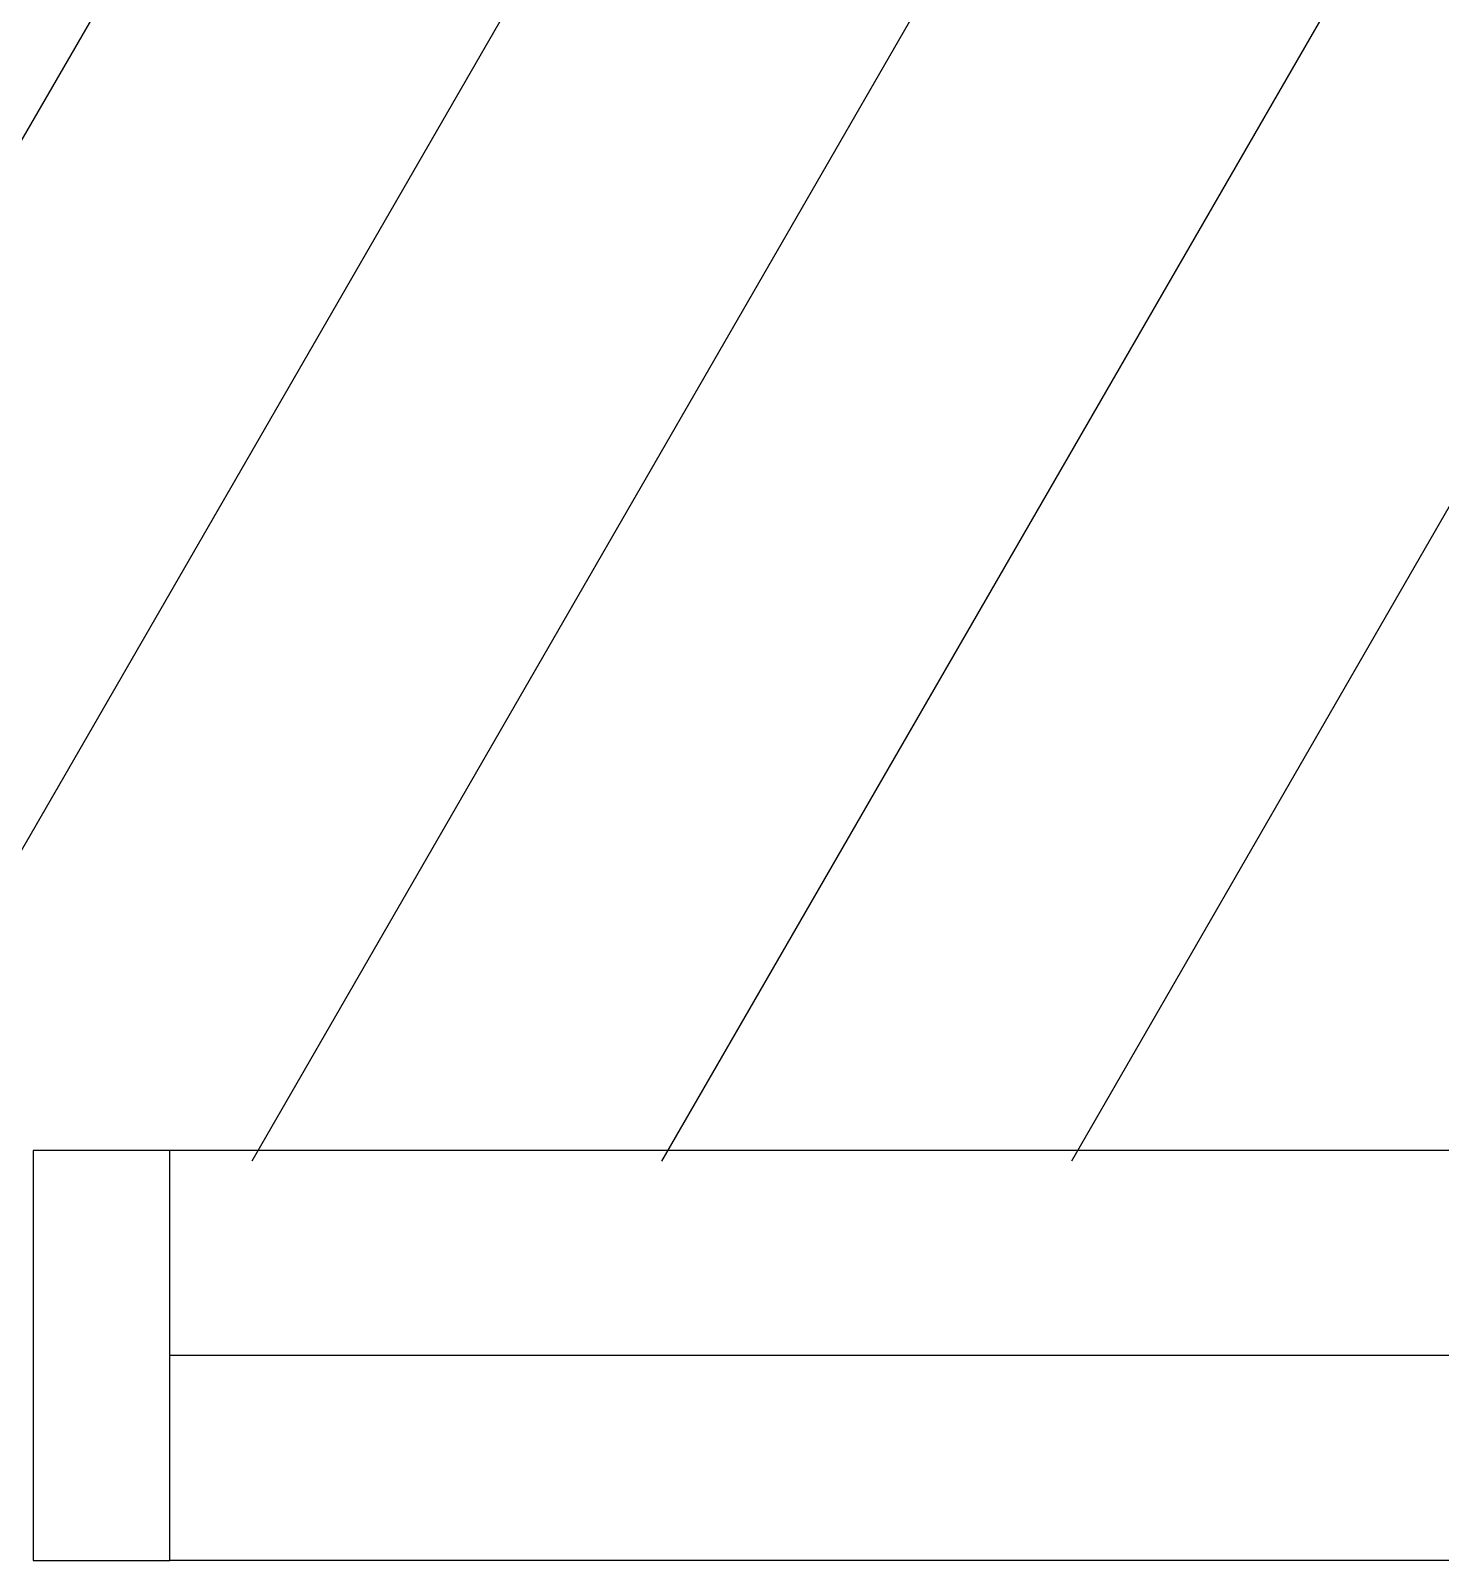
# Model space of a CAD drawing. Header units: inches. Extents: x -106706990 to 300603, y -86718466 to 1728185.
# Drawn here: x 58140 to 58656, y 40908 to 41468 of the extents above; entities that cross this region are included whole.
import ezdxf

# ---------------------------------------------------------------- set-up
doc = ezdxf.new("R2010")
doc.units = ezdxf.units.IN
doc.header["$MEASUREMENT"] = 0
doc.layers.add('A-PTILE', color=8, linetype='Continuous')
doc.layers.add('A-WIN', color=9, linetype='Continuous')

# ---------------------------------------------------------------- blocks, each defined once
blk = doc.blocks.new('A$C04C40081')
at = {"layer": 'A-WIN', "color": 8}
for p, q in [((850, 150), (50, 150)), ((850, 75), (50, 75)), ((850, 0), (50, 0))]:
    blk.add_line(p, q, dxfattribs=at)
at = {"layer": 'A-WIN', "color": 8, "linetype": 'Continuous'}
blk.add_lwpolyline([(50, 150), (0, 150), (0, 0), (50, 0)], close=True, dxfattribs=at)

msp = doc.modelspace()

# ---------------------------------------------------------------- linework, layer by layer
at = {"layer": 'A-PTILE', "color": 8}
for p, q in [((58288.78, 41691.94), (57920.72, 41054.44)), ((58438.78, 41691.94), (58070.72, 41054.44)), ((58588.78, 41691.94), (58220.72, 41054.44)), ((58738.78, 41691.94), (58370.72, 41054.44)), ((58888.78, 41691.94), (58520.72, 41054.44))]:
    msp.add_line(p, q, dxfattribs=at)

# ---------------------------------------------------------------- block references
at = {"layer": 'A-WIN', "color": 8}
msp.add_blockref('A$C04C40081', (58140.77, 40908.32), dxfattribs=at)

doc.saveas('drawing.dxf')
